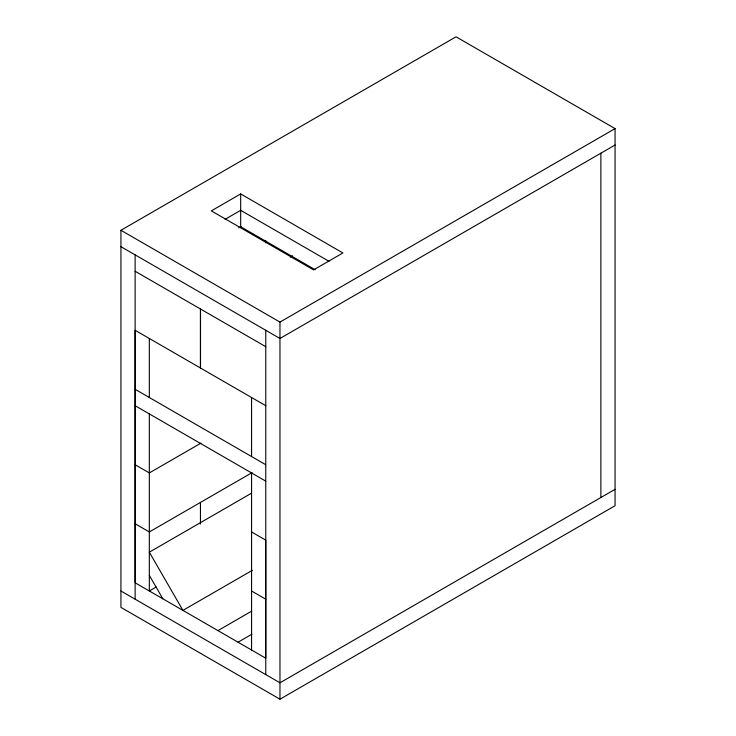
<?xml version="1.0" encoding="UTF-8"?>
<svg xmlns="http://www.w3.org/2000/svg" width="736" height="736" viewBox="0 0 736 736"><rect width="100%" height="100%" fill="white"/><g stroke="black" fill="none" stroke-linecap="round" stroke-linejoin="round"><path stroke-width="1.1" d="M120.934 590.99L120.934 230.276L456.035 36.8L615.066 128.616L615.066 505.724L279.965 699.2L120.934 607.384L120.934 590.99L279.965 682.806L615.066 489.33M149.325 413.908L149.325 590.99L156.207 587.015M251.565 650.008L251.565 472.935M240.681 193.927L211.333 210.873L313.573 269.891L342.912 252.954L240.681 193.927L240.681 226.716L315.118 269.698M225.032 219.356L240.681 210.321L329.02 261.326M238.722 227.847L240.948 226.559M290.278 257.112L292.56 255.788M120.934 230.276L279.965 322.092L615.066 128.616M615.066 145.01L279.965 338.486L120.934 246.67M200.946 443.136L149.325 472.935L135.13 464.738M252.062 472.65L149.325 531.962L135.13 523.765M251.565 493.157L149.325 552.184L182.933 610.392L252.411 570.271M217.957 630.614L251.703 611.128M238.041 642.206L251.933 634.184M135.13 271.262L265.825 346.72M265.825 405.738L135.13 330.289L135.13 582.792L265.76 658.214L265.76 540.16L251.565 531.962M135.13 389.316L265.76 464.738M135.13 405.711L265.76 481.132M251.565 590.99L265.76 599.187M149.325 575.368L162.849 598.791M600.87 153.208L600.87 497.527M279.965 322.092L279.965 699.2M265.76 240.617L265.76 242.889M265.76 330.289L265.76 674.608M251.565 397.514L251.565 456.541M200.505 309.01L200.505 368.037M200.45 308.973L200.45 368M200.45 502.449L200.45 524.014M149.325 338.486L149.325 397.514M135.13 254.868L135.13 599.187"/></g></svg>
